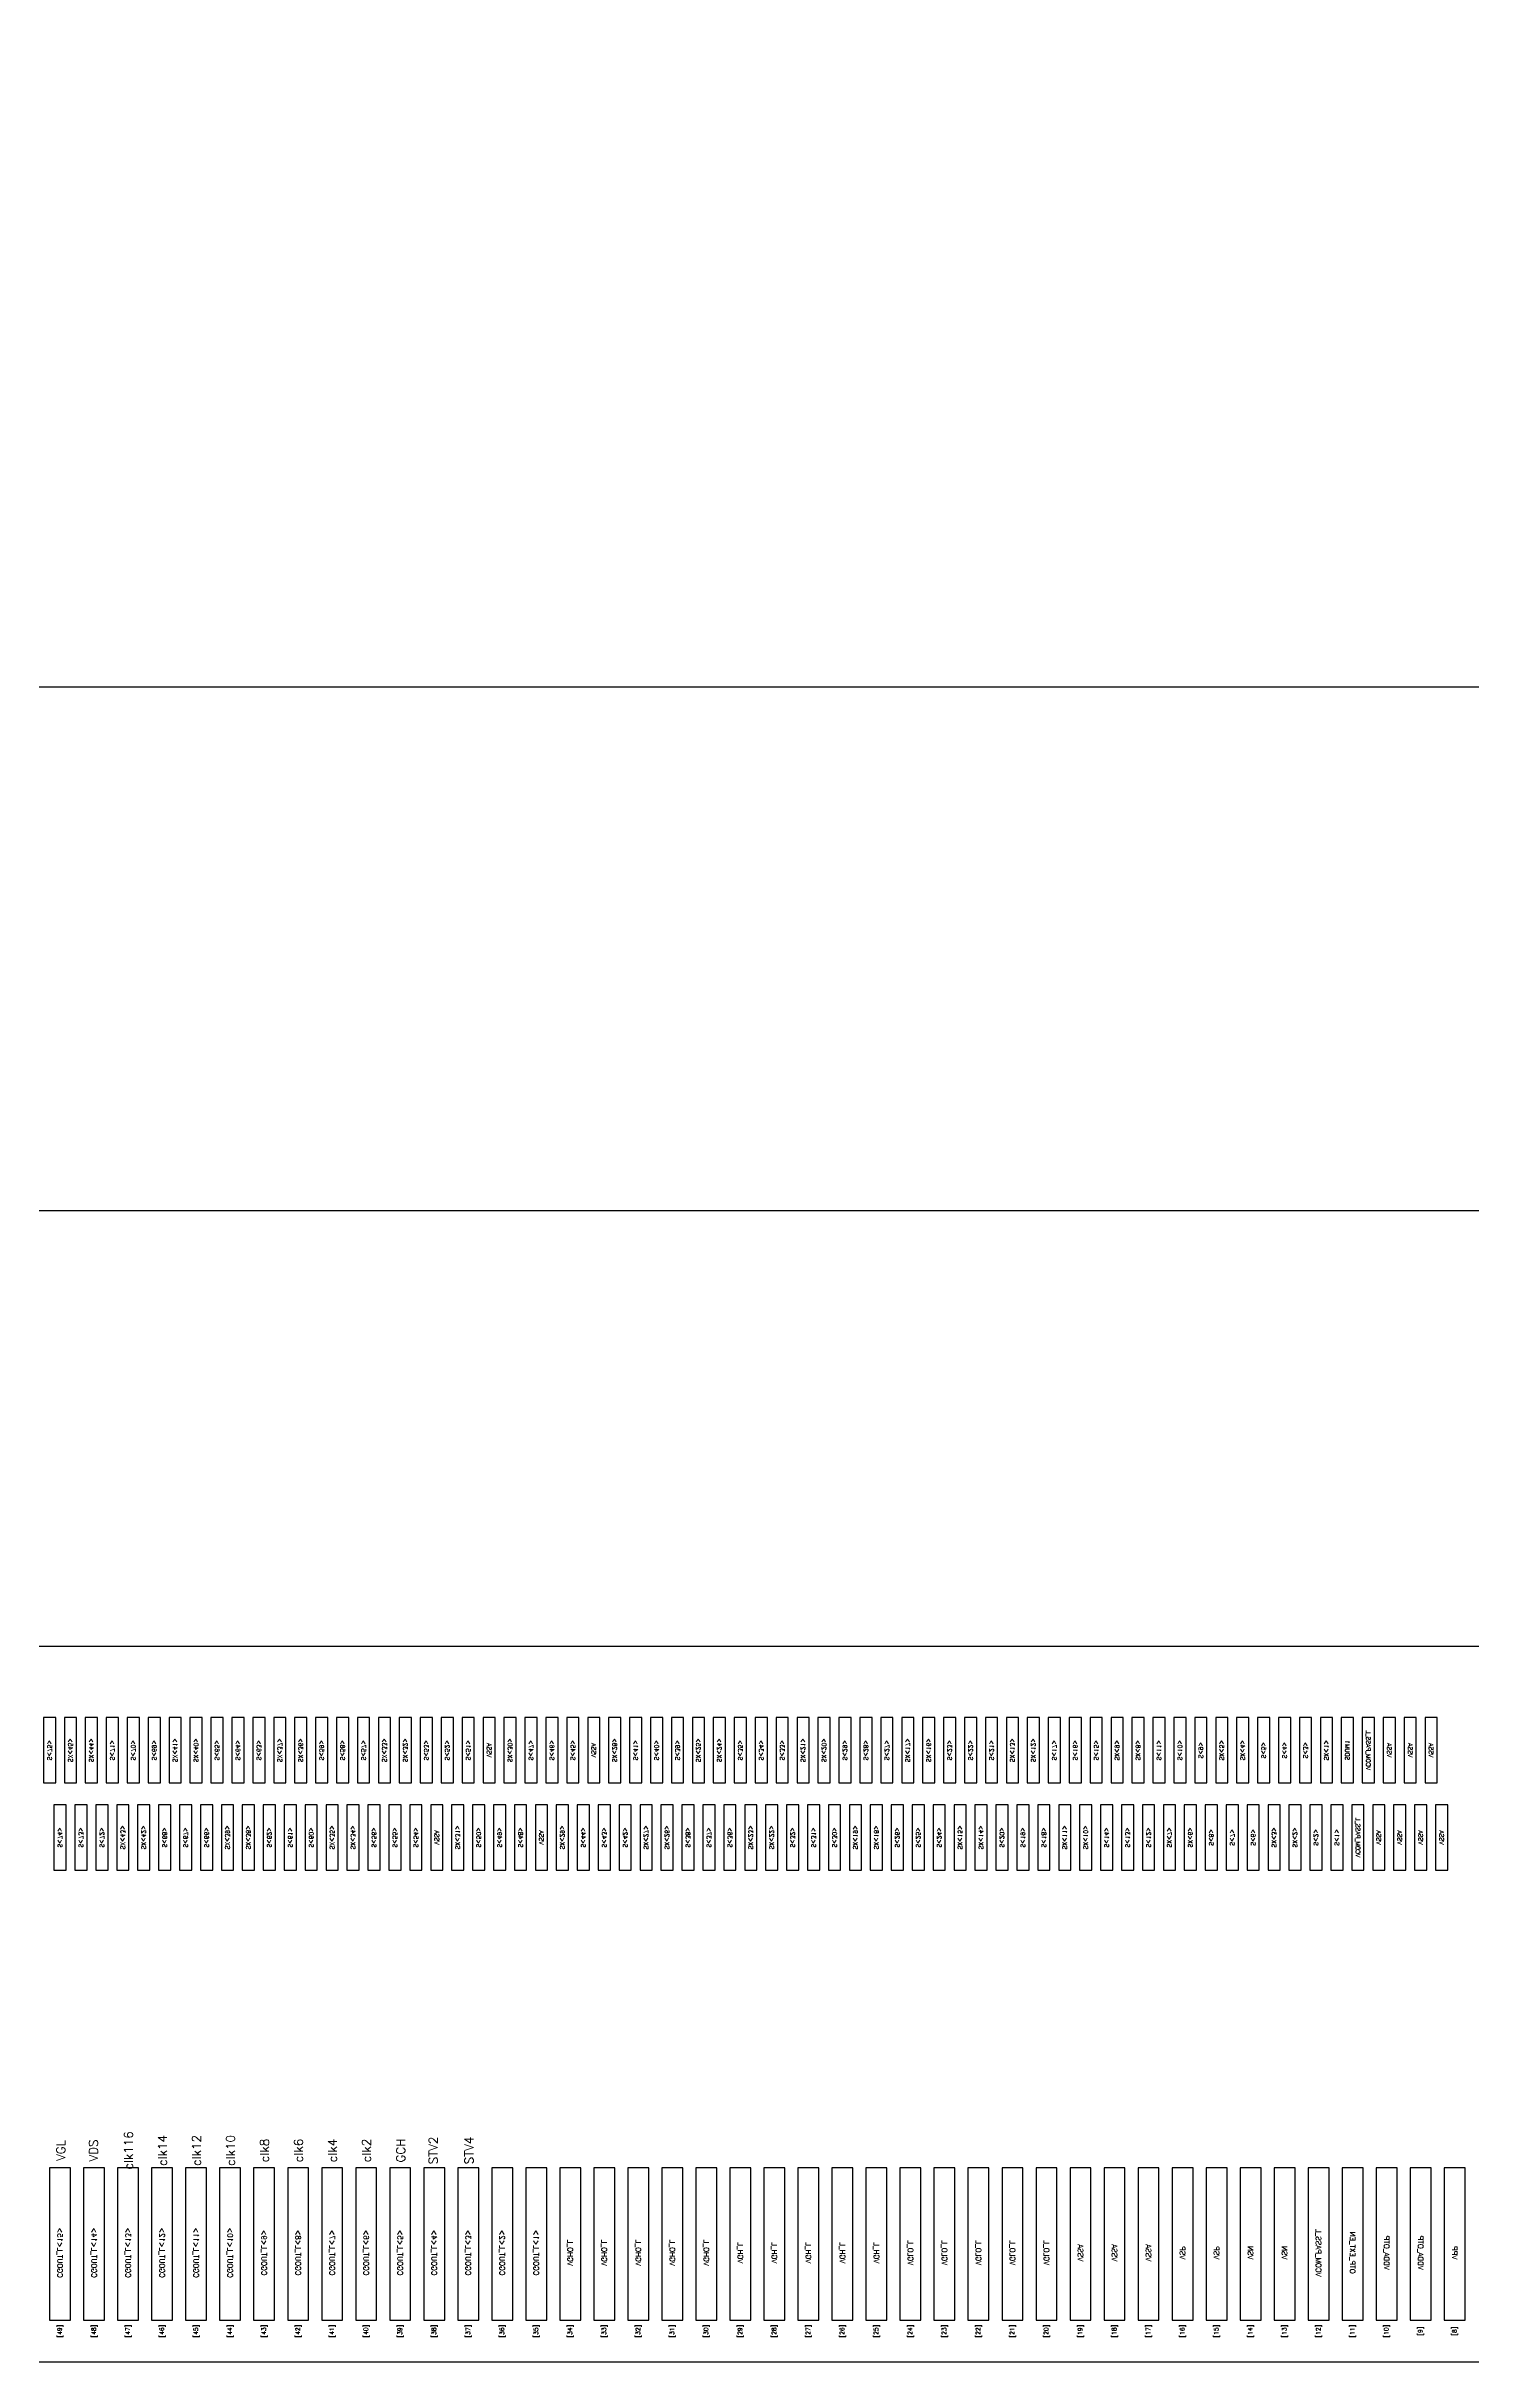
# Model space of a CAD drawing. Header units: millimetres. Extents: x 1248 to 1672, y 459 to 760.
# Drawn here: x 1357.287 to 1358.921, y 607.859 to 610.514 of the extents above; entities that cross this region are included whole.
import ezdxf
from ezdxf.enums import TextEntityAlignment as Align

# ---------------------------------------------------------------- set-up
doc = ezdxf.new("R2010")
doc.units = ezdxf.units.MM
doc.layers.add('DIM（标注）', color=3, linetype='Continuous')
doc.layers.add('标 注', color=3, linetype='Continuous')
doc.styles.get("Standard").update_dxf_attribs({"font": 'txt', "bigfont": 'gbcbig.shx'})
doc.dimstyles.get("Standard").update_dxf_attribs({"dimtxt": 0.18, "dimasz": 0.18, "dimexe": 0.18, "dimexo": 0.0625, "dimgap": 0.09, "dimtad": 0, "dimtih": 1, "dimtoh": 1, "dimdec": 4, "dimzin": 0, "dimdsep": 46, "dimtxsty": 'Standard', "dimcen": 0.09, "dimadec": 0, "dimazin": 0, "dimtfac": 1, "dimtdec": 4, "dimtofl": 0, "dimtmove": 0, "dimatfit": 3, "dimfxl": 1, "dimtolj": 1, "dimtzin": 0, "dimarcsym": 0})

# ---------------------------------------------------------------- blocks, each defined once
blk = doc.blocks.new('LCD')
at = {"color": 6}
for points in [[(7370.5424, -535.9852), (7424.3824, -535.9852), (7424.3824, -447.2852), (7370.5424, -447.2852)], [(7384.9624, -537.3052), (7409.9624, -537.3052), (7409.9624, -536.4852), (7384.9624, -536.4852)], [(7407.9734, -536.6415), (7407.9874, -536.6415), (7407.9874, -536.5665), (7407.9734, -536.5665)], [(7407.9734, -536.6415), (7407.9874, -536.6415), (7407.9874, -536.5665), (7407.9734, -536.5665)], [(7407.9974, -536.6415), (7408.0114, -536.6415), (7408.0114, -536.5665), (7407.9974, -536.5665)], [(7407.9974, -536.6415), (7408.0114, -536.6415), (7408.0114, -536.5665), (7407.9974, -536.5665)], [(7408.0214, -536.6415), (7408.0354, -536.6415), (7408.0354, -536.5665), (7408.0214, -536.5665)], [(7408.0214, -536.6415), (7408.0354, -536.6415), (7408.0354, -536.5665), (7408.0214, -536.5665)], [(7408.0454, -536.6415), (7408.0594, -536.6415), (7408.0594, -536.5665), (7408.0454, -536.5665)], [(7408.0454, -536.6415), (7408.0594, -536.6415), (7408.0594, -536.5665), (7408.0454, -536.5665)], [(7408.0694, -536.6415), (7408.0834, -536.6415), (7408.0834, -536.5665), (7408.0694, -536.5665)], [(7408.0694, -536.6415), (7408.0834, -536.6415), (7408.0834, -536.5665), (7408.0694, -536.5665)], [(7408.0934, -536.6415), (7408.1074, -536.6415), (7408.1074, -536.5665), (7408.0934, -536.5665)], [(7408.0934, -536.6415), (7408.1074, -536.6415), (7408.1074, -536.5665), (7408.0934, -536.5665)], [(7408.1174, -536.6415), (7408.1314, -536.6415), (7408.1314, -536.5665), (7408.1174, -536.5665)], [(7408.1174, -536.6415), (7408.1314, -536.6415), (7408.1314, -536.5665), (7408.1174, -536.5665)], [(7408.1414, -536.6415), (7408.1554, -536.6415), (7408.1554, -536.5665), (7408.1414, -536.5665)], [(7408.1414, -536.6415), (7408.1554, -536.6415), (7408.1554, -536.5665), (7408.1414, -536.5665)], [(7408.1654, -536.6415), (7408.1794, -536.6415), (7408.1794, -536.5665), (7408.1654, -536.5665)], [(7408.1654, -536.6415), (7408.1794, -536.6415), (7408.1794, -536.5665), (7408.1654, -536.5665)], [(7408.1894, -536.6415), (7408.2034, -536.6415), (7408.2034, -536.5665), (7408.1894, -536.5665)], [(7408.1894, -536.6415), (7408.2034, -536.6415), (7408.2034, -536.5665), (7408.1894, -536.5665)], [(7408.2134, -536.6415), (7408.2274, -536.6415), (7408.2274, -536.5665), (7408.2134, -536.5665)], [(7408.2134, -536.6415), (7408.2274, -536.6415), (7408.2274, -536.5665), (7408.2134, -536.5665)], [(7408.2374, -536.6415), (7408.2514, -536.6415), (7408.2514, -536.5665), (7408.2374, -536.5665)], [(7408.2374, -536.6415), (7408.2514, -536.6415), (7408.2514, -536.5665), (7408.2374, -536.5665)], [(7408.2614, -536.6415), (7408.2754, -536.6415), (7408.2754, -536.5665), (7408.2614, -536.5665)], [(7408.2614, -536.6415), (7408.2754, -536.6415), (7408.2754, -536.5665), (7408.2614, -536.5665)], [(7408.2854, -536.6415), (7408.2994, -536.6415), (7408.2994, -536.5665), (7408.2854, -536.5665)], [(7408.2854, -536.6415), (7408.2994, -536.6415), (7408.2994, -536.5665), (7408.2854, -536.5665)], [(7408.3094, -536.6415), (7408.3234, -536.6415), (7408.3234, -536.5665), (7408.3094, -536.5665)], [(7408.3094, -536.6415), (7408.3234, -536.6415), (7408.3234, -536.5665), (7408.3094, -536.5665)], [(7408.3334, -536.6415), (7408.3474, -536.6415), (7408.3474, -536.5665), (7408.3334, -536.5665)], [(7408.3334, -536.6415), (7408.3474, -536.6415), (7408.3474, -536.5665), (7408.3334, -536.5665)], [(7408.3574, -536.6415), (7408.3714, -536.6415), (7408.3714, -536.5665), (7408.3574, -536.5665)], [(7408.3574, -536.6415), (7408.3714, -536.6415), (7408.3714, -536.5665), (7408.3574, -536.5665)], [(7408.3814, -536.6415), (7408.3954, -536.6415), (7408.3954, -536.5665), (7408.3814, -536.5665)], [(7408.3814, -536.6415), (7408.3954, -536.6415), (7408.3954, -536.5665), (7408.3814, -536.5665)], [(7408.4054, -536.6415), (7408.4194, -536.6415), (7408.4194, -536.5665), (7408.4054, -536.5665)], [(7408.4054, -536.6415), (7408.4194, -536.6415), (7408.4194, -536.5665), (7408.4054, -536.5665)], [(7408.4294, -536.6415), (7408.4434, -536.6415), (7408.4434, -536.5665), (7408.4294, -536.5665)], [(7408.4294, -536.6415), (7408.4434, -536.6415), (7408.4434, -536.5665), (7408.4294, -536.5665)], [(7408.4534, -536.6415), (7408.4674, -536.6415), (7408.4674, -536.5665), (7408.4534, -536.5665)], [(7408.4534, -536.6415), (7408.4674, -536.6415), (7408.4674, -536.5665), (7408.4534, -536.5665)], [(7408.4774, -536.6415), (7408.4914, -536.6415), (7408.4914, -536.5665), (7408.4774, -536.5665)], [(7408.4774, -536.6415), (7408.4914, -536.6415), (7408.4914, -536.5665), (7408.4774, -536.5665)], [(7408.5014, -536.6415), (7408.5154, -536.6415), (7408.5154, -536.5665), (7408.5014, -536.5665)], [(7408.5014, -536.6415), (7408.5154, -536.6415), (7408.5154, -536.5665), (7408.5014, -536.5665)], [(7408.5254, -536.6415), (7408.5394, -536.6415), (7408.5394, -536.5665), (7408.5254, -536.5665)], [(7408.5254, -536.6415), (7408.5394, -536.6415), (7408.5394, -536.5665), (7408.5254, -536.5665)], [(7408.5494, -536.6415), (7408.5634, -536.6415), (7408.5634, -536.5665), (7408.5494, -536.5665)], [(7408.5494, -536.6415), (7408.5634, -536.6415), (7408.5634, -536.5665), (7408.5494, -536.5665)], [(7408.5734, -536.6415), (7408.5874, -536.6415), (7408.5874, -536.5665), (7408.5734, -536.5665)], [(7408.5734, -536.6415), (7408.5874, -536.6415), (7408.5874, -536.5665), (7408.5734, -536.5665)], [(7408.5974, -536.6415), (7408.6114, -536.6415), (7408.6114, -536.5665), (7408.5974, -536.5665)], [(7408.5974, -536.6415), (7408.6114, -536.6415), (7408.6114, -536.5665), (7408.5974, -536.5665)], [(7408.6214, -536.6415), (7408.6354, -536.6415), (7408.6354, -536.5665), (7408.6214, -536.5665)], [(7408.6214, -536.6415), (7408.6354, -536.6415), (7408.6354, -536.5665), (7408.6214, -536.5665)], [(7408.6454, -536.6415), (7408.6594, -536.6415), (7408.6594, -536.5665), (7408.6454, -536.5665)], [(7408.6454, -536.6415), (7408.6594, -536.6415), (7408.6594, -536.5665), (7408.6454, -536.5665)], [(7408.6694, -536.6415), (7408.6834, -536.6415), (7408.6834, -536.5665), (7408.6694, -536.5665)], [(7408.6694, -536.6415), (7408.6834, -536.6415), (7408.6834, -536.5665), (7408.6694, -536.5665)], [(7408.6934, -536.6415), (7408.7074, -536.6415), (7408.7074, -536.5665), (7408.6934, -536.5665)], [(7408.6934, -536.6415), (7408.7074, -536.6415), (7408.7074, -536.5665), (7408.6934, -536.5665)], [(7408.7174, -536.6415), (7408.7314, -536.6415), (7408.7314, -536.5665), (7408.7174, -536.5665)], [(7408.7174, -536.6415), (7408.7314, -536.6415), (7408.7314, -536.5665), (7408.7174, -536.5665)], [(7408.7414, -536.6415), (7408.7554, -536.6415), (7408.7554, -536.5665), (7408.7414, -536.5665)], [(7408.7414, -536.6415), (7408.7554, -536.6415), (7408.7554, -536.5665), (7408.7414, -536.5665)], [(7408.7654, -536.6415), (7408.7794, -536.6415), (7408.7794, -536.5665), (7408.7654, -536.5665)], [(7408.7654, -536.6415), (7408.7794, -536.6415), (7408.7794, -536.5665), (7408.7654, -536.5665)], [(7408.7894, -536.6415), (7408.8034, -536.6415), (7408.8034, -536.5665), (7408.7894, -536.5665)], [(7408.7894, -536.6415), (7408.8034, -536.6415), (7408.8034, -536.5665), (7408.7894, -536.5665)], [(7408.8134, -536.6415), (7408.8274, -536.6415), (7408.8274, -536.5665), (7408.8134, -536.5665)], [(7408.8134, -536.6415), (7408.8274, -536.6415), (7408.8274, -536.5665), (7408.8134, -536.5665)], [(7408.8374, -536.6415), (7408.8514, -536.6415), (7408.8514, -536.5665), (7408.8374, -536.5665)], [(7408.8374, -536.6415), (7408.8514, -536.6415), (7408.8514, -536.5665), (7408.8374, -536.5665)], [(7408.8614, -536.6415), (7408.8754, -536.6415), (7408.8754, -536.5665), (7408.8614, -536.5665)], [(7408.8614, -536.6415), (7408.8754, -536.6415), (7408.8754, -536.5665), (7408.8614, -536.5665)], [(7408.8854, -536.6415), (7408.8994, -536.6415), (7408.8994, -536.5665), (7408.8854, -536.5665)], [(7408.8854, -536.6415), (7408.8994, -536.6415), (7408.8994, -536.5665), (7408.8854, -536.5665)], [(7408.9094, -536.6415), (7408.9234, -536.6415), (7408.9234, -536.5665), (7408.9094, -536.5665)], [(7408.9094, -536.6415), (7408.9234, -536.6415), (7408.9234, -536.5665), (7408.9094, -536.5665)], [(7408.9334, -536.6415), (7408.9474, -536.6415), (7408.9474, -536.5665), (7408.9334, -536.5665)], [(7408.9334, -536.6415), (7408.9474, -536.6415), (7408.9474, -536.5665), (7408.9334, -536.5665)], [(7408.9574, -536.6415), (7408.9714, -536.6415), (7408.9714, -536.5665), (7408.9574, -536.5665)], [(7408.9574, -536.6415), (7408.9714, -536.6415), (7408.9714, -536.5665), (7408.9574, -536.5665)], [(7408.9814, -536.6415), (7408.9954, -536.6415), (7408.9954, -536.5665), (7408.9814, -536.5665)], [(7408.9814, -536.6415), (7408.9954, -536.6415), (7408.9954, -536.5665), (7408.9814, -536.5665)], [(7409.0054, -536.6415), (7409.0194, -536.6415), (7409.0194, -536.5665), (7409.0054, -536.5665)], [(7409.0054, -536.6415), (7409.0194, -536.6415), (7409.0194, -536.5665), (7409.0054, -536.5665)], [(7409.0294, -536.6415), (7409.0434, -536.6415), (7409.0434, -536.5665), (7409.0294, -536.5665)], [(7409.0294, -536.6415), (7409.0434, -536.6415), (7409.0434, -536.5665), (7409.0294, -536.5665)], [(7409.0534, -536.6415), (7409.0674, -536.6415), (7409.0674, -536.5665), (7409.0534, -536.5665)], [(7409.0534, -536.6415), (7409.0674, -536.6415), (7409.0674, -536.5665), (7409.0534, -536.5665)], [(7409.0774, -536.6415), (7409.0914, -536.6415), (7409.0914, -536.5665), (7409.0774, -536.5665)], [(7409.0774, -536.6415), (7409.0914, -536.6415), (7409.0914, -536.5665), (7409.0774, -536.5665)], [(7409.1014, -536.6415), (7409.1154, -536.6415), (7409.1154, -536.5665), (7409.1014, -536.5665)], [(7409.1014, -536.6415), (7409.1154, -536.6415), (7409.1154, -536.5665), (7409.1014, -536.5665)], [(7409.1254, -536.6415), (7409.1394, -536.6415), (7409.1394, -536.5665), (7409.1254, -536.5665)], [(7409.1254, -536.6415), (7409.1394, -536.6415), (7409.1394, -536.5665), (7409.1254, -536.5665)], [(7409.1494, -536.6415), (7409.1634, -536.6415), (7409.1634, -536.5665), (7409.1494, -536.5665)], [(7409.1494, -536.6415), (7409.1634, -536.6415), (7409.1634, -536.5665), (7409.1494, -536.5665)], [(7409.1734, -536.6415), (7409.1874, -536.6415), (7409.1874, -536.5665), (7409.1734, -536.5665)], [(7409.1734, -536.6415), (7409.1874, -536.6415), (7409.1874, -536.5665), (7409.1734, -536.5665)], [(7409.1974, -536.6415), (7409.2114, -536.6415), (7409.2114, -536.5665), (7409.1974, -536.5665)], [(7409.1974, -536.6415), (7409.2114, -536.6415), (7409.2114, -536.5665), (7409.1974, -536.5665)], [(7409.2214, -536.6415), (7409.2354, -536.6415), (7409.2354, -536.5665), (7409.2214, -536.5665)], [(7409.2214, -536.6415), (7409.2354, -536.6415), (7409.2354, -536.5665), (7409.2214, -536.5665)], [(7409.2454, -536.6415), (7409.2594, -536.6415), (7409.2594, -536.5665), (7409.2454, -536.5665)], [(7409.2454, -536.6415), (7409.2594, -536.6415), (7409.2594, -536.5665), (7409.2454, -536.5665)], [(7409.2694, -536.6415), (7409.2834, -536.6415), (7409.2834, -536.5665), (7409.2694, -536.5665)], [(7409.2694, -536.6415), (7409.2834, -536.6415), (7409.2834, -536.5665), (7409.2694, -536.5665)], [(7409.2934, -536.6415), (7409.3074, -536.6415), (7409.3074, -536.5665), (7409.2934, -536.5665)], [(7409.2934, -536.6415), (7409.3074, -536.6415), (7409.3074, -536.5665), (7409.2934, -536.5665)], [(7409.3174, -536.6415), (7409.3314, -536.6415), (7409.3314, -536.5665), (7409.3174, -536.5665)], [(7409.3174, -536.6415), (7409.3314, -536.6415), (7409.3314, -536.5665), (7409.3174, -536.5665)], [(7409.3414, -536.6415), (7409.3554, -536.6415), (7409.3554, -536.5665), (7409.3414, -536.5665)], [(7409.3414, -536.6415), (7409.3554, -536.6415), (7409.3554, -536.5665), (7409.3414, -536.5665)], [(7409.3654, -536.6415), (7409.3794, -536.6415), (7409.3794, -536.5665), (7409.3654, -536.5665)], [(7409.3654, -536.6415), (7409.3794, -536.6415), (7409.3794, -536.5665), (7409.3654, -536.5665)], [(7409.3894, -536.6415), (7409.4034, -536.6415), (7409.4034, -536.5665), (7409.3894, -536.5665)], [(7409.3894, -536.6415), (7409.4034, -536.6415), (7409.4034, -536.5665), (7409.3894, -536.5665)], [(7409.4134, -536.6415), (7409.4274, -536.6415), (7409.4274, -536.5665), (7409.4134, -536.5665)], [(7409.4134, -536.6415), (7409.4274, -536.6415), (7409.4274, -536.5665), (7409.4134, -536.5665)], [(7409.4374, -536.6415), (7409.4514, -536.6415), (7409.4514, -536.5665), (7409.4374, -536.5665)], [(7409.4374, -536.6415), (7409.4514, -536.6415), (7409.4514, -536.5665), (7409.4374, -536.5665)], [(7409.4614, -536.6415), (7409.4754, -536.6415), (7409.4754, -536.5665), (7409.4614, -536.5665)], [(7409.4614, -536.6415), (7409.4754, -536.6415), (7409.4754, -536.5665), (7409.4614, -536.5665)], [(7409.4854, -536.6415), (7409.4994, -536.6415), (7409.4994, -536.5665), (7409.4854, -536.5665)], [(7409.4854, -536.6415), (7409.4994, -536.6415), (7409.4994, -536.5665), (7409.4854, -536.5665)], [(7409.5094, -536.6415), (7409.5234, -536.6415), (7409.5234, -536.5665), (7409.5094, -536.5665)], [(7409.5094, -536.6415), (7409.5234, -536.6415), (7409.5234, -536.5665), (7409.5094, -536.5665)], [(7409.5334, -536.6415), (7409.5474, -536.6415), (7409.5474, -536.5665), (7409.5334, -536.5665)], [(7409.5334, -536.6415), (7409.5474, -536.6415), (7409.5474, -536.5665), (7409.5334, -536.5665)], [(7409.5574, -536.6415), (7409.5714, -536.6415), (7409.5714, -536.5665), (7409.5574, -536.5665)], [(7409.5574, -536.6415), (7409.5714, -536.6415), (7409.5714, -536.5665), (7409.5574, -536.5665)], [(7407.9854, -536.7415), (7407.9994, -536.7415), (7407.9994, -536.6665), (7407.9854, -536.6665)], [(7407.9854, -536.7415), (7407.9994, -536.7415), (7407.9994, -536.6665), (7407.9854, -536.6665)], [(7408.0094, -536.7415), (7408.0234, -536.7415), (7408.0234, -536.6665), (7408.0094, -536.6665)], [(7408.0094, -536.7415), (7408.0234, -536.7415), (7408.0234, -536.6665), (7408.0094, -536.6665)], [(7408.0334, -536.7415), (7408.0474, -536.7415), (7408.0474, -536.6665), (7408.0334, -536.6665)], [(7408.0334, -536.7415), (7408.0474, -536.7415), (7408.0474, -536.6665), (7408.0334, -536.6665)], [(7408.0574, -536.7415), (7408.0714, -536.7415), (7408.0714, -536.6665), (7408.0574, -536.6665)], [(7408.0574, -536.7415), (7408.0714, -536.7415), (7408.0714, -536.6665), (7408.0574, -536.6665)], [(7408.0814, -536.7415), (7408.0954, -536.7415), (7408.0954, -536.6665), (7408.0814, -536.6665)], [(7408.0814, -536.7415), (7408.0954, -536.7415), (7408.0954, -536.6665), (7408.0814, -536.6665)], [(7408.1054, -536.7415), (7408.1194, -536.7415), (7408.1194, -536.6665), (7408.1054, -536.6665)], [(7408.1054, -536.7415), (7408.1194, -536.7415), (7408.1194, -536.6665), (7408.1054, -536.6665)], [(7408.1294, -536.7415), (7408.1434, -536.7415), (7408.1434, -536.6665), (7408.1294, -536.6665)], [(7408.1294, -536.7415), (7408.1434, -536.7415), (7408.1434, -536.6665), (7408.1294, -536.6665)], [(7408.1534, -536.7415), (7408.1674, -536.7415), (7408.1674, -536.6665), (7408.1534, -536.6665)], [(7408.1534, -536.7415), (7408.1674, -536.7415), (7408.1674, -536.6665), (7408.1534, -536.6665)], [(7408.1774, -536.7415), (7408.1914, -536.7415), (7408.1914, -536.6665), (7408.1774, -536.6665)], [(7408.1774, -536.7415), (7408.1914, -536.7415), (7408.1914, -536.6665), (7408.1774, -536.6665)], [(7408.2014, -536.7415), (7408.2154, -536.7415), (7408.2154, -536.6665), (7408.2014, -536.6665)], [(7408.2014, -536.7415), (7408.2154, -536.7415), (7408.2154, -536.6665), (7408.2014, -536.6665)], [(7408.2254, -536.7415), (7408.2394, -536.7415), (7408.2394, -536.6665), (7408.2254, -536.6665)], [(7408.2254, -536.7415), (7408.2394, -536.7415), (7408.2394, -536.6665), (7408.2254, -536.6665)], [(7408.2494, -536.7415), (7408.2634, -536.7415), (7408.2634, -536.6665), (7408.2494, -536.6665)], [(7408.2494, -536.7415), (7408.2634, -536.7415), (7408.2634, -536.6665), (7408.2494, -536.6665)], [(7408.2734, -536.7415), (7408.2874, -536.7415), (7408.2874, -536.6665), (7408.2734, -536.6665)], [(7408.2734, -536.7415), (7408.2874, -536.7415), (7408.2874, -536.6665), (7408.2734, -536.6665)], [(7408.2974, -536.7415), (7408.3114, -536.7415), (7408.3114, -536.6665), (7408.2974, -536.6665)], [(7408.2974, -536.7415), (7408.3114, -536.7415), (7408.3114, -536.6665), (7408.2974, -536.6665)], [(7408.3214, -536.7415), (7408.3354, -536.7415), (7408.3354, -536.6665), (7408.3214, -536.6665)], [(7408.3214, -536.7415), (7408.3354, -536.7415), (7408.3354, -536.6665), (7408.3214, -536.6665)], [(7408.3454, -536.7415), (7408.3594, -536.7415), (7408.3594, -536.6665), (7408.3454, -536.6665)], [(7408.3454, -536.7415), (7408.3594, -536.7415), (7408.3594, -536.6665), (7408.3454, -536.6665)], [(7408.3694, -536.7415), (7408.3834, -536.7415), (7408.3834, -536.6665), (7408.3694, -536.6665)], [(7408.3694, -536.7415), (7408.3834, -536.7415), (7408.3834, -536.6665), (7408.3694, -536.6665)], [(7408.3934, -536.7415), (7408.4074, -536.7415), (7408.4074, -536.6665), (7408.3934, -536.6665)], [(7408.3934, -536.7415), (7408.4074, -536.7415), (7408.4074, -536.6665), (7408.3934, -536.6665)], [(7408.4174, -536.7415), (7408.4314, -536.7415), (7408.4314, -536.6665), (7408.4174, -536.6665)], [(7408.4174, -536.7415), (7408.4314, -536.7415), (7408.4314, -536.6665), (7408.4174, -536.6665)], [(7408.4414, -536.7415), (7408.4554, -536.7415), (7408.4554, -536.6665), (7408.4414, -536.6665)], [(7408.4414, -536.7415), (7408.4554, -536.7415), (7408.4554, -536.6665), (7408.4414, -536.6665)], [(7408.4654, -536.7415), (7408.4794, -536.7415), (7408.4794, -536.6665), (7408.4654, -536.6665)], [(7408.4654, -536.7415), (7408.4794, -536.7415), (7408.4794, -536.6665), (7408.4654, -536.6665)], [(7408.4894, -536.7415), (7408.5034, -536.7415), (7408.5034, -536.6665), (7408.4894, -536.6665)], [(7408.4894, -536.7415), (7408.5034, -536.7415), (7408.5034, -536.6665), (7408.4894, -536.6665)], [(7408.5134, -536.7415), (7408.5274, -536.7415), (7408.5274, -536.6665), (7408.5134, -536.6665)], [(7408.5134, -536.7415), (7408.5274, -536.7415), (7408.5274, -536.6665), (7408.5134, -536.6665)], [(7408.5374, -536.7415), (7408.5514, -536.7415), (7408.5514, -536.6665), (7408.5374, -536.6665)], [(7408.5374, -536.7415), (7408.5514, -536.7415), (7408.5514, -536.6665), (7408.5374, -536.6665)], [(7408.5614, -536.7415), (7408.5754, -536.7415), (7408.5754, -536.6665), (7408.5614, -536.6665)], [(7408.5614, -536.7415), (7408.5754, -536.7415), (7408.5754, -536.6665), (7408.5614, -536.6665)], [(7408.5854, -536.7415), (7408.5994, -536.7415), (7408.5994, -536.6665), (7408.5854, -536.6665)], [(7408.5854, -536.7415), (7408.5994, -536.7415), (7408.5994, -536.6665), (7408.5854, -536.6665)], [(7408.6094, -536.7415), (7408.6234, -536.7415), (7408.6234, -536.6665), (7408.6094, -536.6665)], [(7408.6094, -536.7415), (7408.6234, -536.7415), (7408.6234, -536.6665), (7408.6094, -536.6665)], [(7408.6334, -536.7415), (7408.6474, -536.7415), (7408.6474, -536.6665), (7408.6334, -536.6665)], [(7408.6334, -536.7415), (7408.6474, -536.7415), (7408.6474, -536.6665), (7408.6334, -536.6665)], [(7408.6574, -536.7415), (7408.6714, -536.7415), (7408.6714, -536.6665), (7408.6574, -536.6665)], [(7408.6574, -536.7415), (7408.6714, -536.7415), (7408.6714, -536.6665), (7408.6574, -536.6665)], [(7408.6814, -536.7415), (7408.6954, -536.7415), (7408.6954, -536.6665), (7408.6814, -536.6665)], [(7408.6814, -536.7415), (7408.6954, -536.7415), (7408.6954, -536.6665), (7408.6814, -536.6665)], [(7408.7054, -536.7415), (7408.7194, -536.7415), (7408.7194, -536.6665), (7408.7054, -536.6665)], [(7408.7054, -536.7415), (7408.7194, -536.7415), (7408.7194, -536.6665), (7408.7054, -536.6665)], [(7408.7294, -536.7415), (7408.7434, -536.7415), (7408.7434, -536.6665), (7408.7294, -536.6665)], [(7408.7294, -536.7415), (7408.7434, -536.7415), (7408.7434, -536.6665), (7408.7294, -536.6665)], [(7408.7534, -536.7415), (7408.7674, -536.7415), (7408.7674, -536.6665), (7408.7534, -536.6665)], [(7408.7534, -536.7415), (7408.7674, -536.7415), (7408.7674, -536.6665), (7408.7534, -536.6665)], [(7408.7774, -536.7415), (7408.7914, -536.7415), (7408.7914, -536.6665), (7408.7774, -536.6665)], [(7408.7774, -536.7415), (7408.7914, -536.7415), (7408.7914, -536.6665), (7408.7774, -536.6665)], [(7408.8014, -536.7415), (7408.8154, -536.7415), (7408.8154, -536.6665), (7408.8014, -536.6665)], [(7408.8014, -536.7415), (7408.8154, -536.7415), (7408.8154, -536.6665), (7408.8014, -536.6665)], [(7408.8254, -536.7415), (7408.8394, -536.7415), (7408.8394, -536.6665), (7408.8254, -536.6665)], [(7408.8254, -536.7415), (7408.8394, -536.7415), (7408.8394, -536.6665), (7408.8254, -536.6665)], [(7408.8494, -536.7415), (7408.8634, -536.7415), (7408.8634, -536.6665), (7408.8494, -536.6665)], [(7408.8494, -536.7415), (7408.8634, -536.7415), (7408.8634, -536.6665), (7408.8494, -536.6665)], [(7408.8734, -536.7415), (7408.8874, -536.7415), (7408.8874, -536.6665), (7408.8734, -536.6665)], [(7408.8734, -536.7415), (7408.8874, -536.7415), (7408.8874, -536.6665), (7408.8734, -536.6665)], [(7408.8974, -536.7415), (7408.9114, -536.7415), (7408.9114, -536.6665), (7408.8974, -536.6665)], [(7408.8974, -536.7415), (7408.9114, -536.7415), (7408.9114, -536.6665), (7408.8974, -536.6665)], [(7408.9214, -536.7415), (7408.9354, -536.7415), (7408.9354, -536.6665), (7408.9214, -536.6665)], [(7408.9214, -536.7415), (7408.9354, -536.7415), (7408.9354, -536.6665), (7408.9214, -536.6665)], [(7408.9454, -536.7415), (7408.9594, -536.7415), (7408.9594, -536.6665), (7408.9454, -536.6665)], [(7408.9454, -536.7415), (7408.9594, -536.7415), (7408.9594, -536.6665), (7408.9454, -536.6665)], [(7408.9694, -536.7415), (7408.9834, -536.7415), (7408.9834, -536.6665), (7408.9694, -536.6665)], [(7408.9694, -536.7415), (7408.9834, -536.7415), (7408.9834, -536.6665), (7408.9694, -536.6665)], [(7408.9934, -536.7415), (7409.0074, -536.7415), (7409.0074, -536.6665), (7408.9934, -536.6665)], [(7408.9934, -536.7415), (7409.0074, -536.7415), (7409.0074, -536.6665), (7408.9934, -536.6665)], [(7409.0174, -536.7415), (7409.0314, -536.7415), (7409.0314, -536.6665), (7409.0174, -536.6665)], [(7409.0174, -536.7415), (7409.0314, -536.7415), (7409.0314, -536.6665), (7409.0174, -536.6665)], [(7409.0414, -536.7415), (7409.0554, -536.7415), (7409.0554, -536.6665), (7409.0414, -536.6665)], [(7409.0414, -536.7415), (7409.0554, -536.7415), (7409.0554, -536.6665), (7409.0414, -536.6665)], [(7409.0654, -536.7415), (7409.0794, -536.7415), (7409.0794, -536.6665), (7409.0654, -536.6665)], [(7409.0654, -536.7415), (7409.0794, -536.7415), (7409.0794, -536.6665), (7409.0654, -536.6665)], [(7409.0894, -536.7415), (7409.1034, -536.7415), (7409.1034, -536.6665), (7409.0894, -536.6665)], [(7409.0894, -536.7415), (7409.1034, -536.7415), (7409.1034, -536.6665), (7409.0894, -536.6665)], [(7409.1134, -536.7415), (7409.1274, -536.7415), (7409.1274, -536.6665), (7409.1134, -536.6665)], [(7409.1134, -536.7415), (7409.1274, -536.7415), (7409.1274, -536.6665), (7409.1134, -536.6665)], [(7409.1374, -536.7415), (7409.1514, -536.7415), (7409.1514, -536.6665), (7409.1374, -536.6665)], [(7409.1374, -536.7415), (7409.1514, -536.7415), (7409.1514, -536.6665), (7409.1374, -536.6665)], [(7409.1614, -536.7415), (7409.1754, -536.7415), (7409.1754, -536.6665), (7409.1614, -536.6665)], [(7409.1614, -536.7415), (7409.1754, -536.7415), (7409.1754, -536.6665), (7409.1614, -536.6665)], [(7409.1854, -536.7415), (7409.1994, -536.7415), (7409.1994, -536.6665), (7409.1854, -536.6665)], [(7409.1854, -536.7415), (7409.1994, -536.7415), (7409.1994, -536.6665), (7409.1854, -536.6665)], [(7409.2094, -536.7415), (7409.2234, -536.7415), (7409.2234, -536.6665), (7409.2094, -536.6665)], [(7409.2094, -536.7415), (7409.2234, -536.7415), (7409.2234, -536.6665), (7409.2094, -536.6665)], [(7409.2334, -536.7415), (7409.2474, -536.7415), (7409.2474, -536.6665), (7409.2334, -536.6665)], [(7409.2334, -536.7415), (7409.2474, -536.7415), (7409.2474, -536.6665), (7409.2334, -536.6665)], [(7409.2574, -536.7415), (7409.2714, -536.7415), (7409.2714, -536.6665), (7409.2574, -536.6665)], [(7409.2574, -536.7415), (7409.2714, -536.7415), (7409.2714, -536.6665), (7409.2574, -536.6665)], [(7409.2814, -536.7415), (7409.2954, -536.7415), (7409.2954, -536.6665), (7409.2814, -536.6665)], [(7409.2814, -536.7415), (7409.2954, -536.7415), (7409.2954, -536.6665), (7409.2814, -536.6665)], [(7409.3054, -536.7415), (7409.3194, -536.7415), (7409.3194, -536.6665), (7409.3054, -536.6665)], [(7409.3054, -536.7415), (7409.3194, -536.7415), (7409.3194, -536.6665), (7409.3054, -536.6665)], [(7409.3294, -536.7415), (7409.3434, -536.7415), (7409.3434, -536.6665), (7409.3294, -536.6665)], [(7409.3294, -536.7415), (7409.3434, -536.7415), (7409.3434, -536.6665), (7409.3294, -536.6665)], [(7409.3534, -536.7415), (7409.3674, -536.7415), (7409.3674, -536.6665), (7409.3534, -536.6665)], [(7409.3534, -536.7415), (7409.3674, -536.7415), (7409.3674, -536.6665), (7409.3534, -536.6665)], [(7409.3774, -536.7415), (7409.3914, -536.7415), (7409.3914, -536.6665), (7409.3774, -536.6665)], [(7409.3774, -536.7415), (7409.3914, -536.7415), (7409.3914, -536.6665), (7409.3774, -536.6665)], [(7409.4014, -536.7415), (7409.4154, -536.7415), (7409.4154, -536.6665), (7409.4014, -536.6665)], [(7409.4014, -536.7415), (7409.4154, -536.7415), (7409.4154, -536.6665), (7409.4014, -536.6665)], [(7409.4254, -536.7415), (7409.4394, -536.7415), (7409.4394, -536.6665), (7409.4254, -536.6665)], [(7409.4254, -536.7415), (7409.4394, -536.7415), (7409.4394, -536.6665), (7409.4254, -536.6665)], [(7409.4494, -536.7415), (7409.4634, -536.7415), (7409.4634, -536.6665), (7409.4494, -536.6665)], [(7409.4494, -536.7415), (7409.4634, -536.7415), (7409.4634, -536.6665), (7409.4494, -536.6665)], [(7409.4734, -536.7415), (7409.4874, -536.7415), (7409.4874, -536.6665), (7409.4734, -536.6665)], [(7409.4734, -536.7415), (7409.4874, -536.7415), (7409.4874, -536.6665), (7409.4734, -536.6665)], [(7409.4974, -536.7415), (7409.5114, -536.7415), (7409.5114, -536.6665), (7409.4974, -536.6665)], [(7409.4974, -536.7415), (7409.5114, -536.7415), (7409.5114, -536.6665), (7409.4974, -536.6665)], [(7409.5214, -536.7415), (7409.5354, -536.7415), (7409.5354, -536.6665), (7409.5214, -536.6665)], [(7409.5214, -536.7415), (7409.5354, -536.7415), (7409.5354, -536.6665), (7409.5214, -536.6665)], [(7409.5454, -536.7415), (7409.5594, -536.7415), (7409.5594, -536.6665), (7409.5454, -536.6665)], [(7409.5454, -536.7415), (7409.5594, -536.7415), (7409.5594, -536.6665), (7409.5454, -536.6665)], [(7409.5694, -536.7415), (7409.5834, -536.7415), (7409.5834, -536.6665), (7409.5694, -536.6665)], [(7409.5694, -536.7415), (7409.5834, -536.7415), (7409.5834, -536.6665), (7409.5694, -536.6665)], [(7407.9804, -537.2577), (7408.0044, -537.2577), (7408.0044, -537.0827), (7407.9804, -537.0827)], [(7407.9804, -537.2577), (7408.0044, -537.2577), (7408.0044, -537.0827), (7407.9804, -537.0827)], [(7408.0194, -537.2577), (7408.0434, -537.2577), (7408.0434, -537.0827), (7408.0194, -537.0827)], [(7408.0194, -537.2577), (7408.0434, -537.2577), (7408.0434, -537.0827), (7408.0194, -537.0827)], [(7408.0584, -537.2577), (7408.0824, -537.2577), (7408.0824, -537.0827), (7408.0584, -537.0827)], [(7408.0584, -537.2577), (7408.0824, -537.2577), (7408.0824, -537.0827), (7408.0584, -537.0827)], [(7408.0974, -537.2577), (7408.1214, -537.2577), (7408.1214, -537.0827), (7408.0974, -537.0827)], [(7408.0974, -537.2577), (7408.1214, -537.2577), (7408.1214, -537.0827), (7408.0974, -537.0827)], [(7408.1364, -537.2577), (7408.1604, -537.2577), (7408.1604, -537.0827), (7408.1364, -537.0827)], [(7408.1364, -537.2577), (7408.1604, -537.2577), (7408.1604, -537.0827), (7408.1364, -537.0827)], [(7408.1754, -537.2577), (7408.1994, -537.2577), (7408.1994, -537.0827), (7408.1754, -537.0827)], [(7408.1754, -537.2577), (7408.1994, -537.2577), (7408.1994, -537.0827), (7408.1754, -537.0827)], [(7408.2144, -537.2577), (7408.2384, -537.2577), (7408.2384, -537.0827), (7408.2144, -537.0827)], [(7408.2144, -537.2577), (7408.2384, -537.2577), (7408.2384, -537.0827), (7408.2144, -537.0827)], [(7408.2534, -537.2577), (7408.2774, -537.2577), (7408.2774, -537.0827), (7408.2534, -537.0827)], [(7408.2534, -537.2577), (7408.2774, -537.2577), (7408.2774, -537.0827), (7408.2534, -537.0827)], [(7408.2924, -537.2577), (7408.3164, -537.2577), (7408.3164, -537.0827), (7408.2924, -537.0827)], [(7408.2924, -537.2577), (7408.3164, -537.2577), (7408.3164, -537.0827), (7408.2924, -537.0827)], [(7408.3314, -537.2577), (7408.3554, -537.2577), (7408.3554, -537.0827), (7408.3314, -537.0827)], [(7408.3314, -537.2577), (7408.3554, -537.2577), (7408.3554, -537.0827), (7408.3314, -537.0827)], [(7408.3704, -537.2577), (7408.3944, -537.2577), (7408.3944, -537.0827), (7408.3704, -537.0827)], [(7408.3704, -537.2577), (7408.3944, -537.2577), (7408.3944, -537.0827), (7408.3704, -537.0827)], [(7408.4094, -537.2577), (7408.4334, -537.2577), (7408.4334, -537.0827), (7408.4094, -537.0827)], [(7408.4094, -537.2577), (7408.4334, -537.2577), (7408.4334, -537.0827), (7408.4094, -537.0827)], [(7408.4484, -537.2577), (7408.4724, -537.2577), (7408.4724, -537.0827), (7408.4484, -537.0827)], [(7408.4484, -537.2577), (7408.4724, -537.2577), (7408.4724, -537.0827), (7408.4484, -537.0827)], [(7408.4874, -537.2577), (7408.5114, -537.2577), (7408.5114, -537.0827), (7408.4874, -537.0827)], [(7408.4874, -537.2577), (7408.5114, -537.2577), (7408.5114, -537.0827), (7408.4874, -537.0827)], [(7408.5264, -537.2577), (7408.5504, -537.2577), (7408.5504, -537.0827), (7408.5264, -537.0827)], [(7408.5264, -537.2577), (7408.5504, -537.2577), (7408.5504, -537.0827), (7408.5264, -537.0827)], [(7408.5654, -537.2577), (7408.5894, -537.2577), (7408.5894, -537.0827), (7408.5654, -537.0827)], [(7408.5654, -537.2577), (7408.5894, -537.2577), (7408.5894, -537.0827), (7408.5654, -537.0827)], [(7408.6044, -537.2577), (7408.6284, -537.2577), (7408.6284, -537.0827), (7408.6044, -537.0827)], [(7408.6044, -537.2577), (7408.6284, -537.2577), (7408.6284, -537.0827), (7408.6044, -537.0827)], [(7408.6434, -537.2577), (7408.6674, -537.2577), (7408.6674, -537.0827), (7408.6434, -537.0827)], [(7408.6434, -537.2577), (7408.6674, -537.2577), (7408.6674, -537.0827), (7408.6434, -537.0827)], [(7408.6824, -537.2577), (7408.7064, -537.2577), (7408.7064, -537.0827), (7408.6824, -537.0827)], [(7408.6824, -537.2577), (7408.7064, -537.2577), (7408.7064, -537.0827), (7408.6824, -537.0827)], [(7408.7214, -537.2577), (7408.7454, -537.2577), (7408.7454, -537.0827), (7408.7214, -537.0827)], [(7408.7214, -537.2577), (7408.7454, -537.2577), (7408.7454, -537.0827), (7408.7214, -537.0827)], [(7408.7604, -537.2577), (7408.7844, -537.2577), (7408.7844, -537.0827), (7408.7604, -537.0827)], [(7408.7604, -537.2577), (7408.7844, -537.2577), (7408.7844, -537.0827), (7408.7604, -537.0827)], [(7408.7994, -537.2577), (7408.8234, -537.2577), (7408.8234, -537.0827), (7408.7994, -537.0827)], [(7408.7994, -537.2577), (7408.8234, -537.2577), (7408.8234, -537.0827), (7408.7994, -537.0827)], [(7408.8384, -537.2577), (7408.8624, -537.2577), (7408.8624, -537.0827), (7408.8384, -537.0827)], [(7408.8384, -537.2577), (7408.8624, -537.2577), (7408.8624, -537.0827), (7408.8384, -537.0827)], [(7408.8774, -537.2577), (7408.9014, -537.2577), (7408.9014, -537.0827), (7408.8774, -537.0827)], [(7408.8774, -537.2577), (7408.9014, -537.2577), (7408.9014, -537.0827), (7408.8774, -537.0827)], [(7408.9164, -537.2577), (7408.9404, -537.2577), (7408.9404, -537.0827), (7408.9164, -537.0827)], [(7408.9164, -537.2577), (7408.9404, -537.2577), (7408.9404, -537.0827), (7408.9164, -537.0827)], [(7408.9554, -537.2577), (7408.9794, -537.2577), (7408.9794, -537.0827), (7408.9554, -537.0827)], [(7408.9554, -537.2577), (7408.9794, -537.2577), (7408.9794, -537.0827), (7408.9554, -537.0827)], [(7408.9944, -537.2577), (7409.0184, -537.2577), (7409.0184, -537.0827), (7408.9944, -537.0827)], [(7408.9944, -537.2577), (7409.0184, -537.2577), (7409.0184, -537.0827), (7408.9944, -537.0827)], [(7409.0334, -537.2577), (7409.0574, -537.2577), (7409.0574, -537.0827), (7409.0334, -537.0827)], [(7409.0334, -537.2577), (7409.0574, -537.2577), (7409.0574, -537.0827), (7409.0334, -537.0827)], [(7409.0724, -537.2577), (7409.0964, -537.2577), (7409.0964, -537.0827), (7409.0724, -537.0827)], [(7409.0724, -537.2577), (7409.0964, -537.2577), (7409.0964, -537.0827), (7409.0724, -537.0827)], [(7409.1114, -537.2577), (7409.1354, -537.2577), (7409.1354, -537.0827), (7409.1114, -537.0827)], [(7409.1114, -537.2577), (7409.1354, -537.2577), (7409.1354, -537.0827), (7409.1114, -537.0827)], [(7409.1504, -537.2577), (7409.1744, -537.2577), (7409.1744, -537.0827), (7409.1504, -537.0827)], [(7409.1504, -537.2577), (7409.1744, -537.2577), (7409.1744, -537.0827), (7409.1504, -537.0827)], [(7409.1894, -537.2577), (7409.2134, -537.2577), (7409.2134, -537.0827), (7409.1894, -537.0827)], [(7409.1894, -537.2577), (7409.2134, -537.2577), (7409.2134, -537.0827), (7409.1894, -537.0827)], [(7409.2284, -537.2577), (7409.2524, -537.2577), (7409.2524, -537.0827), (7409.2284, -537.0827)], [(7409.2284, -537.2577), (7409.2524, -537.2577), (7409.2524, -537.0827), (7409.2284, -537.0827)], [(7409.2674, -537.2577), (7409.2914, -537.2577), (7409.2914, -537.0827), (7409.2674, -537.0827)], [(7409.2674, -537.2577), (7409.2914, -537.2577), (7409.2914, -537.0827), (7409.2674, -537.0827)], [(7409.3064, -537.2577), (7409.3304, -537.2577), (7409.3304, -537.0827), (7409.3064, -537.0827)], [(7409.3064, -537.2577), (7409.3304, -537.2577), (7409.3304, -537.0827), (7409.3064, -537.0827)], [(7409.3454, -537.2577), (7409.3694, -537.2577), (7409.3694, -537.0827), (7409.3454, -537.0827)], [(7409.3454, -537.2577), (7409.3694, -537.2577), (7409.3694, -537.0827), (7409.3454, -537.0827)], [(7409.3844, -537.2577), (7409.4084, -537.2577), (7409.4084, -537.0827), (7409.3844, -537.0827)], [(7409.3844, -537.2577), (7409.4084, -537.2577), (7409.4084, -537.0827), (7409.3844, -537.0827)], [(7409.4234, -537.2577), (7409.4474, -537.2577), (7409.4474, -537.0827), (7409.4234, -537.0827)], [(7409.4234, -537.2577), (7409.4474, -537.2577), (7409.4474, -537.0827), (7409.4234, -537.0827)], [(7409.4624, -537.2577), (7409.4864, -537.2577), (7409.4864, -537.0827), (7409.4624, -537.0827)], [(7409.4624, -537.2577), (7409.4864, -537.2577), (7409.4864, -537.0827), (7409.4624, -537.0827)], [(7409.5014, -537.2577), (7409.5254, -537.2577), (7409.5254, -537.0827), (7409.5014, -537.0827)], [(7409.5014, -537.2577), (7409.5254, -537.2577), (7409.5254, -537.0827), (7409.5014, -537.0827)], [(7409.5404, -537.2577), (7409.5644, -537.2577), (7409.5644, -537.0827), (7409.5404, -537.0827)], [(7409.5404, -537.2577), (7409.5644, -537.2577), (7409.5644, -537.0827), (7409.5404, -537.0827)], [(7409.5794, -537.2577), (7409.6034, -537.2577), (7409.6034, -537.0827), (7409.5794, -537.0827)], [(7409.5794, -537.2577), (7409.6034, -537.2577), (7409.6034, -537.0827), (7409.5794, -537.0827)]]:
    blk.add_lwpolyline(points, close=True, dxfattribs=at)
at = {"color": 6, "text_generation_flag": 4}
for s, height, p in [('S<75>', 0.005, (7407.9804, -536.604)), ('SX<45>', 0.005, (7408.0044, -536.604)), ('SX<44>', 0.005, (7408.0284, -536.604)), ('S<71>', 0.005, (7408.0524, -536.604)), ('S<70>', 0.005, (7408.0764, -536.604)), ('S<69>', 0.005, (7408.1004, -536.604)), ('SX<41>', 0.005, (7408.1244, -536.604)), ('SX<40>', 0.005, (7408.1484, -536.604)), ('S<65>', 0.005, (7408.1724, -536.604)), ('S<64>', 0.005, (7408.1964, -536.604)), ('S<63>', 0.005, (7408.2204, -536.604)), ('SX<37>', 0.005, (7408.2444, -536.604)), ('SX<36>', 0.005, (7408.2684, -536.604)), ('S<59>', 0.005, (7408.2924, -536.604)), ('S<58>', 0.005, (7408.3164, -536.604)), ('S<57>', 0.005, (7408.3404, -536.604)), ('SX<33>', 0.005, (7408.3644, -536.604)), ('SX<32>', 0.005, (7408.3884, -536.604)), ('S<53>', 0.005, (7408.4124, -536.604)), ('S<52>', 0.005, (7408.4364, -536.604)), ('S<51>', 0.005, (7408.4604, -536.604)), ('VSSA', 0.005, (7408.4844, -536.604)), ('SX<30>', 0.005, (7408.5084, -536.604)), ('S<47>', 0.005, (7408.5324, -536.604)), ('S<46>', 0.005, (7408.5564, -536.604)), ('S<45>', 0.005, (7408.5804, -536.604)), ('VSSA', 0.005, (7408.6044, -536.604)), ('SX<28>', 0.005, (7408.6284, -536.604)), ('S<41>', 0.005, (7408.6524, -536.604)), ('S<40>', 0.005, (7408.6764, -536.604)), ('S<39>', 0.005, (7408.7004, -536.604)), ('SX<25>', 0.005, (7408.7244, -536.604)), ('SX<24>', 0.005, (7408.7484, -536.604)), ('S<35>', 0.005, (7408.7724, -536.604)), ('S<34>', 0.005, (7408.7964, -536.604)), ('S<33>', 0.005, (7408.8204, -536.604)), ('SX<21>', 0.005, (7408.8444, -536.604)), ('SX<20>', 0.005, (7408.8684, -536.604)), ('S<29>', 0.005, (7408.8924, -536.604)), ('S<28>', 0.005, (7408.9164, -536.604)), ('S<27>', 0.005, (7408.9404, -536.604)), ('SX<17>', 0.005, (7408.9644, -536.604)), ('SX<16>', 0.005, (7408.9884, -536.604)), ('S<23>', 0.005, (7409.0124, -536.604)), ('S<22>', 0.005, (7409.0364, -536.604)), ('S<21>', 0.005, (7409.0604, -536.604)), ('SX<13>', 0.005, (7409.0844, -536.604)), ('SX<12>', 0.005, (7409.1084, -536.604)), ('S<17>', 0.005, (7409.1324, -536.604)), ('S<16>', 0.005, (7409.1564, -536.604)), ('S<15>', 0.005, (7409.1804, -536.604)), ('SX<9>', 0.005, (7409.2044, -536.604)), ('SX<8>', 0.005, (7409.2284, -536.604)), ('S<11>', 0.005, (7409.2524, -536.604)), ('S<10>', 0.005, (7409.2764, -536.604)), ('S<9>', 0.005, (7409.3004, -536.604)), ('SX<5>', 0.005, (7409.3244, -536.604)), ('SX<4>', 0.005, (7409.3484, -536.604)), ('S<5>', 0.005, (7409.3724, -536.604)), ('S<4>', 0.005, (7409.3964, -536.604)), ('S<3>', 0.005, (7409.4204, -536.604)), ('SX<1>', 0.005, (7409.4444, -536.604)), ('SDUM1', 0.005, (7409.4684, -536.604)), ('VCOM_PASS_L', 0.005, (7409.4924, -536.604)), ('VSSA', 0.005, (7409.5164, -536.604)), ('VSSA', 0.005, (7409.5404, -536.604)), ('VSSA', 0.005, (7409.5644, -536.604)), ('VCOM_PASS_L', 0.005, (7409.4804, -536.704)), ('S<74>', 0.005, (7407.9924, -536.704)), ('S<73>', 0.005, (7408.0164, -536.704)), ('S<72>', 0.005, (7408.0404, -536.704)), ('SX<43>', 0.005, (7408.0644, -536.704)), ('SX<42>', 0.005, (7408.0884, -536.704)), ('S<68>', 0.005, (7408.1124, -536.704)), ('S<67>', 0.005, (7408.1364, -536.704)), ('S<66>', 0.005, (7408.1604, -536.704)), ('SX<39>', 0.005, (7408.1844, -536.704)), ('SX<38>', 0.005, (7408.2084, -536.704)), ('S<62>', 0.005, (7408.2324, -536.704)), ('S<61>', 0.005, (7408.2564, -536.704)), ('S<60>', 0.005, (7408.2804, -536.704)), ('SX<35>', 0.005, (7408.3044, -536.704)), ('SX<34>', 0.005, (7408.3284, -536.704)), ('S<56>', 0.005, (7408.3524, -536.704)), ('S<55>', 0.005, (7408.3764, -536.704)), ('S<54>', 0.005, (7408.4004, -536.704)), ('VSSA', 0.005, (7408.4244, -536.704)), ('SX<31>', 0.005, (7408.4484, -536.704)), ('S<50>', 0.005, (7408.4724, -536.704)), ('S<49>', 0.005, (7408.4964, -536.704)), ('S<48>', 0.005, (7408.5204, -536.704)), ('VSSA', 0.005, (7408.5444, -536.704)), ('SX<29>', 0.005, (7408.5684, -536.704)), ('S<44>', 0.005, (7408.5924, -536.704)), ('S<43>', 0.005, (7408.6164, -536.704)), ('S<42>', 0.005, (7408.6404, -536.704)), ('SX<27>', 0.005, (7408.6644, -536.704)), ('SX<26>', 0.005, (7408.6884, -536.704)), ('S<38>', 0.005, (7408.7124, -536.704)), ('S<37>', 0.005, (7408.7364, -536.704)), ('S<36>', 0.005, (7408.7604, -536.704)), ('SX<23>', 0.005, (7408.7844, -536.704)), ('SX<22>', 0.005, (7408.8084, -536.704)), ('S<32>', 0.005, (7408.8324, -536.704)), ('S<31>', 0.005, (7408.8564, -536.704)), ('S<30>', 0.005, (7408.8804, -536.704)), ('SX<19>', 0.005, (7408.9044, -536.704)), ('SX<18>', 0.005, (7408.9284, -536.704)), ('S<26>', 0.005, (7408.9524, -536.704)), ('S<25>', 0.005, (7408.9764, -536.704)), ('S<24>', 0.005, (7409.0004, -536.704)), ('SX<15>', 0.005, (7409.0244, -536.704)), ('SX<14>', 0.005, (7409.0484, -536.704)), ('S<20>', 0.005, (7409.0724, -536.704)), ('S<19>', 0.005, (7409.0964, -536.704)), ('S<18>', 0.005, (7409.1204, -536.704)), ('SX<11>', 0.005, (7409.1444, -536.704)), ('SX<10>', 0.005, (7409.1684, -536.704)), ('S<14>', 0.005, (7409.1924, -536.704)), ('S<13>', 0.005, (7409.2164, -536.704)), ('S<12>', 0.005, (7409.2404, -536.704)), ('SX<7>', 0.005, (7409.2644, -536.704)), ('SX<6>', 0.005, (7409.2884, -536.704)), ('S<8>', 0.005, (7409.3124, -536.704)), ('S<7>', 0.005, (7409.3364, -536.704)), ('S<6>', 0.005, (7409.3604, -536.704)), ('SX<3>', 0.005, (7409.3844, -536.704)), ('SX<2>', 0.005, (7409.4084, -536.704)), ('S<2>', 0.005, (7409.4324, -536.704)), ('S<1>', 0.005, (7409.4564, -536.704)), ('VSSA', 0.005, (7409.5044, -536.704)), ('VSSA', 0.005, (7409.5284, -536.704)), ('VSSA', 0.005, (7409.5524, -536.704)), ('VSSA', 0.005, (7409.5764, -536.704)), ('CGOUT_L<15>', 0.006, (7407.9924, -537.1802)), ('CGOUT_L<14>', 0.006, (7408.0314, -537.1802)), ('CGOUT_L<13>', 0.006, (7408.0704, -537.1802)), ('CGOUT_L<12>', 0.006, (7408.1094, -537.1802)), ('CGOUT_L<11>', 0.006, (7408.1484, -537.1802)), ('CGOUT_L<10>', 0.006, (7408.1874, -537.1802)), ('CGOUT_L<9>', 0.006, (7408.2264, -537.1802)), ('CGOUT_L<8>', 0.006, (7408.2654, -537.1802)), ('CGOUT_L<7>', 0.006, (7408.3044, -537.1802)), ('CGOUT_L<6>', 0.006, (7408.3434, -537.1802)), ('CGOUT_L<5>', 0.006, (7408.3824, -537.1802)), ('CGOUT_L<4>', 0.006, (7408.4214, -537.1802)), ('CGOUT_L<3>', 0.006, (7408.4604, -537.1802)), ('CGOUT_L<2>', 0.006, (7408.4994, -537.1802)), ('CGOUT_L<1>', 0.006, (7408.5384, -537.1802)), ('VCOM_PASS_L', 0.006, (7409.4354, -537.1802)), ('OTP_EXT_EN', 0.006, (7409.4744, -537.1802)), ('VDDA_OTP', 0.006, (7409.5134, -537.1802)), ('VDDA_OTP', 0.006, (7409.5524, -537.1802)), ('VGHO_L', 0.006, (7408.5774, -537.1802)), ('VGHO_L', 0.006, (7408.6164, -537.1802)), ('VGHO_L', 0.006, (7408.6554, -537.1802)), ('VGHO_L', 0.006, (7408.6944, -537.1802)), ('VGHO_L', 0.006, (7408.7334, -537.1802)), ('VGH_L', 0.006, (7408.7724, -537.1802)), ('VGH_L', 0.006, (7408.8114, -537.1802)), ('VGH_L', 0.006, (7408.8504, -537.1802)), ('VGH_L', 0.006, (7408.8894, -537.1802)), ('VGH_L', 0.006, (7408.9284, -537.1802)), ('VGLO_L', 0.006, (7408.9674, -537.1802)), ('VGLO_L', 0.006, (7409.0064, -537.1802)), ('VGLO_L', 0.006, (7409.0454, -537.1802)), ('VGLO_L', 0.006, (7409.0844, -537.1802)), ('VGLO_L', 0.006, (7409.1234, -537.1802)), ('VSSA', 0.006, (7409.1624, -537.1802)), ('VSSA', 0.006, (7409.2014, -537.1802)), ('VSSA', 0.006, (7409.2404, -537.1802)), ('VSP', 0.006, (7409.2794, -537.1802)), ('VSP', 0.006, (7409.3184, -537.1802)), ('VSN', 0.006, (7409.3574, -537.1802)), ('VSN', 0.006, (7409.3964, -537.1802)), ('VPP', 0.006, (7409.5914, -537.1802))]:
    blk.add_text(s, height=height, rotation=90, dxfattribs=at).set_placement(p, align=Align.MIDDLE_CENTER)
at = {"color": 6}
for s, height, p in [('VGL', 0.01, (7407.9933, -537.063)), ('VDS', 0.01, (7408.0307, -537.063)), ('clk116', 0.01, (7408.0708, -537.063)), ('clk14', 0.01, (7408.1098, -537.063)), ('clk12', 0.01, (7408.1488, -537.063)), ('clk10', 0.01, (7408.1878, -537.063)), ('clk8', 0.01, (7408.2268, -537.063)), ('clk6', 0.01, (7408.2658, -537.063)), ('clk4', 0.01, (7408.3048, -537.063)), ('clk2', 0.01, (7408.3438, -537.063)), ('GCH', 0.01, (7408.383, -537.063)), ('STV2', 0.01, (7408.4203, -537.063)), ('STV4', 0.01, (7408.4613, -537.063)), ('[49]', 0.005, (7407.992, -537.2701)), ('[48]', 0.005, (7408.031, -537.2701)), ('[47]', 0.005, (7408.07, -537.2701)), ('[46]', 0.005, (7408.109, -537.2701)), ('[45]', 0.005, (7408.148, -537.2701)), ('[44]', 0.005, (7408.187, -537.2701)), ('[43]', 0.005, (7408.226, -537.2701)), ('[42]', 0.005, (7408.265, -537.2701)), ('[41]', 0.005, (7408.304, -537.2701)), ('[40]', 0.005, (7408.343, -537.2701)), ('[39]', 0.005, (7408.382, -537.2701)), ('[38]', 0.005, (7408.421, -537.2701)), ('[37]', 0.005, (7408.46, -537.2701)), ('[36]', 0.005, (7408.499, -537.2701)), ('[35]', 0.005, (7408.538, -537.2701)), ('[34]', 0.005, (7408.577, -537.2701)), ('[33]', 0.005, (7408.616, -537.2701)), ('[32]', 0.005, (7408.655, -537.2701)), ('[31]', 0.005, (7408.694, -537.2701)), ('[30]', 0.005, (7408.733, -537.2701)), ('[29]', 0.005, (7408.772, -537.2701)), ('[28]', 0.005, (7408.811, -537.2701)), ('[27]', 0.005, (7408.85, -537.2701)), ('[26]', 0.005, (7408.889, -537.2701)), ('[25]', 0.005, (7408.928, -537.2701)), ('[24]', 0.005, (7408.967, -537.2701)), ('[23]', 0.005, (7409.006, -537.2701)), ('[22]', 0.005, (7409.045, -537.2701)), ('[21]', 0.005, (7409.084, -537.2701)), ('[20]', 0.005, (7409.123, -537.2701)), ('[19]', 0.005, (7409.162, -537.2701)), ('[18]', 0.005, (7409.201, -537.2701)), ('[17]', 0.005, (7409.24, -537.2701)), ('[16]', 0.005, (7409.279, -537.2701)), ('[15]', 0.005, (7409.318, -537.2701)), ('[14]', 0.005, (7409.357, -537.2701)), ('[13]', 0.005, (7409.396, -537.2701)), ('[12]', 0.005, (7409.435, -537.2701)), ('[11]', 0.005, (7409.474, -537.2701)), ('[10]', 0.005, (7409.513, -537.2701)), ('[9]', 0.005, (7409.552, -537.2701)), ('[8]', 0.005, (7409.591, -537.2701))]:
    blk.add_text(s, height=height, rotation=90, dxfattribs=at).set_placement(p, align=Align.MIDDLE_CENTER)

msp = doc.modelspace()

# ---------------------------------------------------------------- linework, layer by layer
at = {"color": 4}
msp.add_lwpolyline([(1320.0524, 697.6791), (1373.4924, 697.6791), (1373.4924, 609.7791), (1320.0524, 609.7791)], close=True, dxfattribs=at)

# ---------------------------------------------------------------- block references
at = {"layer": '标 注', "color": 7}
msp.add_blockref('LCD', (-6050.69, 1145.1642), dxfattribs=at)

# ---------------------------------------------------------------- leaders
at = {"layer": 'DIM（标注）'}
msp.add_leader([(1372.8399, 608.9761), (1363.173, 620.8384), (1339.4182, 620.8384)], dimstyle='Standard', override={"dimtxt": 5, "dimgap": 0.09, "dimtad": 0, "dimtih": 0, "dimtoh": 0, "dimclrd": 3, "dimclre": 3, "dimclrt": 7}, dxfattribs=at)

doc.saveas('drawing.dxf')
